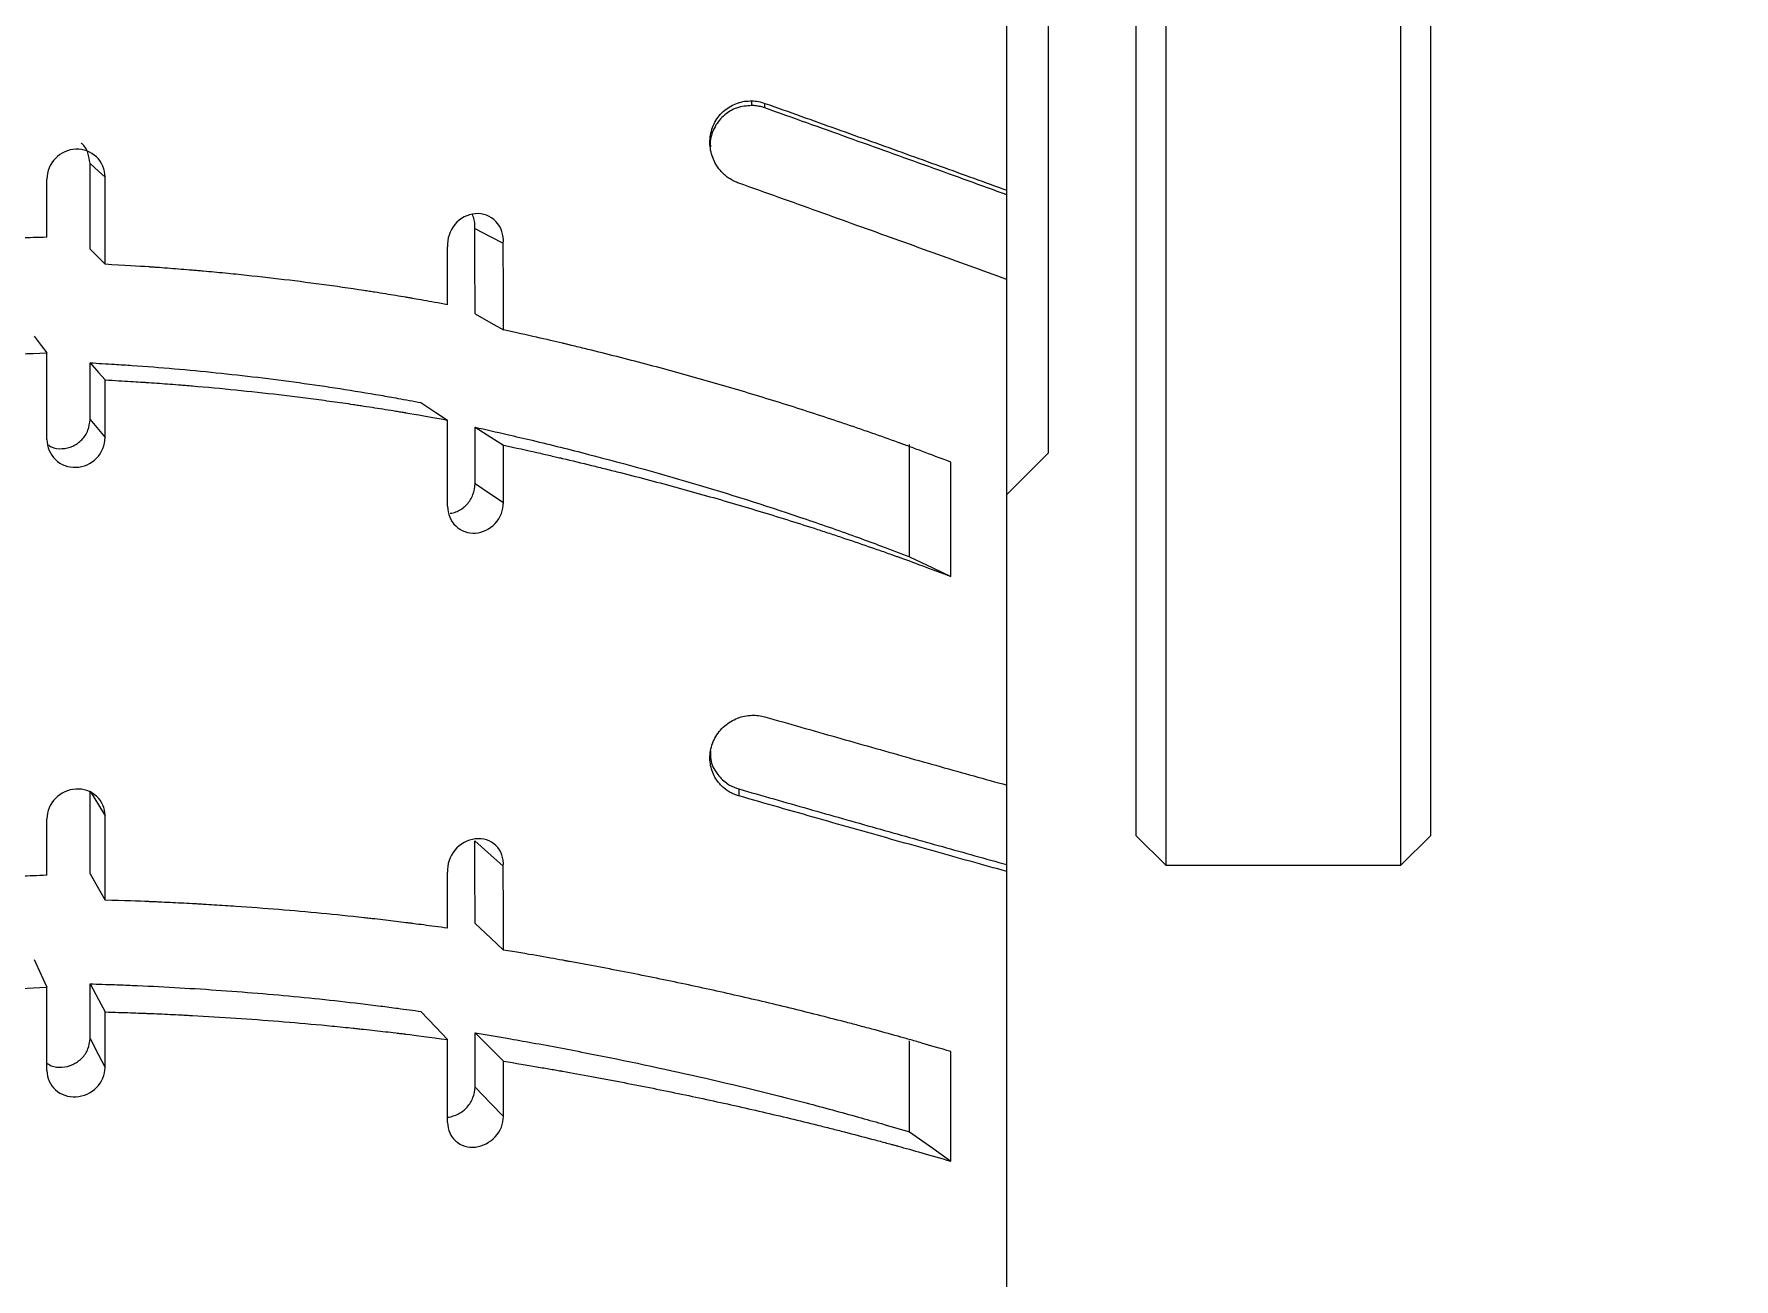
# Model space of a CAD drawing. Header units: millimetres. Extents: x 0 to 594, y 0 to 420.
# Drawn here: x 226.26 to 255.16, y 177.97 to 199.12 of the extents above; entities that cross this region are included whole.
import ezdxf

# ---------------------------------------------------------------- set-up
doc = ezdxf.new("R2010")
doc.units = ezdxf.units.MM

msp = doc.modelspace()

# ---------------------------------------------------------------- linework, layer by layer
at = {"color": 7, "linetype": 'Continuous', "lineweight": 25}
for p, q in [((245, 185.5), (245, 234.5)), ((250, 234.5), (250, 185.5)), ((243.5, 228), (243.5, 192)), ((245.5, 221.77), (245.5, 185)), ((249.5, 185), (249.5, 219.049)), ((242.8, 176.654), (242.8, 215.67)), ((238.462, 197.909), (238.462, 197.988)), ((238.685, 197.868), (238.685, 197.946)), ((226.477, 195.671), (226.477, 196.658)), ((227.465, 195.211), (227.465, 196.691)), ((233.29, 194.524), (233.29, 195.507)), ((226.477, 192.234), (226.477, 193.704)), ((227.465, 192.267), (227.465, 193.246)), ((233.29, 191.099), (233.29, 192.563)), ((234.24, 191.163), (234.24, 192.139)), ((241.146, 190.241), (241.146, 192.151)), ((241.846, 189.908), (241.846, 191.85)), ((238.24, 186.296), (238.24, 186.178)), ((226.477, 184.83), (226.477, 185.787)), ((227.465, 184.406), (227.465, 185.84)), ((245, 185.5), (245.5, 185)), ((249.5, 185), (250, 185.5)), ((245.5, 185), (249.5, 185)), ((233.29, 183.929), (233.29, 184.881)), ((226.477, 181.509), (226.477, 182.927)), ((227.465, 181.561), (227.465, 182.506)), ((233.29, 180.627), (233.29, 182.036)), ((241.146, 180.468), (241.146, 182.015)), ((241.846, 179.97), (241.846, 181.833)), ((234.24, 180.731), (234.24, 181.67))]:
    msp.add_line(p, q, dxfattribs=at)
msp.add_line((243.5, 192), (242.8, 191.3))
at = {"color": 7, "linetype": 'Continuous', "lineweight": 25, "flags": 128}
for points in [[(227.21, 196.922), (227.353, 196.793), (227.465, 196.691)], [(233.754, 195.818), (234.024, 195.68), (234.237, 195.572)], [(227.21, 195.468), (227.353, 195.325), (227.465, 195.211)], [(233.757, 194.368), (234.027, 194.217), (234.24, 194.097)], [(226.258, 193.988), (226.381, 193.829), (226.477, 193.704)], [(227.21, 193.537), (227.353, 193.374), (227.465, 193.246)], [(232.837, 192.861), (233.091, 192.694), (233.29, 192.563)], [(227.21, 192.575), (227.353, 192.402), (227.465, 192.267)], [(233.757, 192.443), (234.027, 192.273), (234.24, 192.139)], [(233.757, 191.484), (234.027, 191.305), (234.24, 191.163)], [(241.146, 190.241), (241.538, 190.054), (241.846, 189.908)], [(227.21, 186.26), (227.353, 186.025), (227.465, 185.84)], [(233.754, 185.411), (234.024, 185.172), (234.237, 184.985)], [(227.21, 184.851), (227.353, 184.602), (227.465, 184.406)], [(233.757, 184.009), (234.027, 183.757), (234.24, 183.558)], [(226.258, 183.398), (226.381, 183.134), (226.477, 182.927)], [(227.21, 182.984), (227.353, 182.716), (227.465, 182.506)], [(232.837, 182.515), (233.091, 182.247), (233.29, 182.036)], [(233.757, 182.153), (234.027, 181.882), (234.24, 181.67)], [(227.21, 182.056), (227.353, 181.779), (227.465, 181.561)], [(233.757, 181.23), (234.027, 180.951), (234.24, 180.731)], [(241.146, 180.468), (241.538, 180.189), (241.846, 179.97)]]:
    msp.add_lwpolyline(points, dxfattribs=at)
for points, knots in [([(250.337, 212.981), (250.84, 212.924), (251.347, 212.867), (252.877, 212.687), (253.906, 212.557), (256.335, 212.18), (257.731, 211.909), (260.454, 211.136), (261.784, 210.633), (263.511, 209.651), (263.971, 209.351), (264.839, 208.706), (265.249, 208.36), (266.406, 207.263), (267.08, 206.452), (268.248, 204.725), (268.744, 203.808), (269.964, 201.074), (270.514, 199.167), (271.326, 195.197), (271.587, 193.132), (271.964, 188.922), (272.079, 186.776), (272.279, 182.499), (272.365, 180.368), (272.636, 175.888), (272.837, 173.563), (273.494, 169.288), (273.953, 167.341), (274.943, 164.722), (275.364, 163.856), (276.116, 162.661), (276.41, 162.259), (276.953, 161.623), (277.193, 161.372), (277.711, 160.887), (277.988, 160.654), (278.873, 159.982), (279.537, 159.57), (281.009, 158.812), (281.816, 158.466), (284.585, 157.466), (286.779, 156.934), (291.202, 156.097), (293.395, 155.769), (295.624, 155.438)], [0, 0, 0, 0, 1.395993, 1.395993, 4.187979, 4.187979, 8.007231, 8.007231, 11.826484, 11.826484, 13.283485, 13.283485, 14.740486, 14.740486, 17.654488, 17.654488, 20.56849, 20.56849, 26.014218, 26.014218, 31.459945, 31.459945, 36.905672, 36.905672, 42.3514, 42.3514, 48.704259, 48.704259, 55.057118, 55.057118, 58.771277, 58.771277, 60.915214, 60.915214, 62.470475, 62.470475, 64.025735, 64.025735, 67.136256, 67.136256, 70.246777, 70.246777, 77.056552, 77.056552, 83.054482, 83.054482, 83.054482, 83.054482]), ([(249.663, 207.019), (250.165, 206.962), (250.662, 206.906), (252.135, 206.733), (253.091, 206.612), (255.253, 206.277), (256.419, 206.044), (258.474, 205.461), (259.358, 205.11), (260.337, 204.554), (260.586, 204.391), (261.065, 204.035), (261.291, 203.844), (261.942, 203.227), (262.336, 202.757), (263.064, 201.678), (263.397, 201.07), (264.259, 199.131), (264.705, 197.63), (265.39, 194.27), (265.629, 192.414), (265.978, 188.489), (266.089, 186.42), (266.287, 182.191), (266.373, 180.032), (266.657, 175.375), (266.869, 172.881), (267.615, 168.055), (268.148, 165.721), (269.455, 162.278), (270.032, 161.07), (271.146, 159.291), (271.593, 158.67), (272.449, 157.652), (272.836, 157.24), (273.645, 156.468), (274.067, 156.107), (275.378, 155.088), (276.311, 154.5), (279.117, 153.01), (281.09, 152.291), (285.18, 151.139), (287.3, 150.707), (291.206, 150.029), (292.985, 149.764), (294.741, 149.503)], [0, 0, 0, 0, 1.39287, 1.39287, 4.178609, 4.178609, 7.999832, 7.999832, 11.821056, 11.821056, 13.283253, 13.283253, 14.74545, 14.74545, 17.669844, 17.669844, 20.594238, 20.594238, 26.045795, 26.045795, 31.497351, 31.497351, 36.948908, 36.948908, 42.400465, 42.400465, 48.743855, 48.743855, 55.087245, 55.087245, 58.735215, 58.735215, 60.81332, 60.81332, 62.331478, 62.331478, 63.849637, 63.849637, 66.885953, 66.885953, 72.608087, 72.608087, 78.330221, 78.330221, 83.054482, 83.054482, 83.054482, 83.054482])]:
    msp.add_open_spline(points, degree=3, knots=knots)
at = {"color": 7, "linetype": 'Continuous', "lineweight": 25}
for points, knots in [([(238.24, 196.59), (238.214, 196.6), (238.164, 196.62), (238.093, 196.659), (238.028, 196.705), (237.969, 196.758), (237.915, 196.818), (237.858, 196.896), (237.806, 196.995), (237.753, 197.156), (237.739, 197.377), (237.821, 197.635), (237.964, 197.807), (238.105, 197.904), (238.22, 197.954), (238.341, 197.985), (238.422, 197.987), (238.462, 197.988)], [0, 0, 0, 0, 0.042933, 0.084799, 0.126018, 0.167032, 0.208287, 0.250222, 0.312983, 0.375441, 0.499538, 0.624102, 0.749015, 0.811003, 0.874566, 0.936999, 1, 1, 1, 1]), ([(238.462, 197.909), (238.375, 197.902), (238.213, 197.889), (238.026, 197.779), (237.908, 197.662), (237.833, 197.552), (237.782, 197.43), (237.75, 197.313), (237.757, 197.238), (237.76, 197.207)], [0, 0, 0, 0, 0.245404, 0.457039, 0.573431, 0.688325, 0.802635, 0.917281, 1, 1, 1, 1]), ([(238.685, 197.868), (238.661, 197.876), (238.613, 197.891), (238.538, 197.905), (238.488, 197.908), (238.462, 197.909)], [0, 0, 0, 0, 0.335745, 0.668038, 1, 1, 1, 1]), ([(238.685, 197.946), (238.889, 197.874), (239.296, 197.729), (239.9, 197.513), (240.496, 197.3), (241.083, 197.089), (241.663, 196.88), (242.235, 196.674), (242.612, 196.537), (242.8, 196.469)], [0, 0, 0, 0, 0.145842, 0.290691, 0.434546, 0.577408, 0.719272, 0.860138, 1, 1, 1, 1]), ([(242.8, 196.391), (242.581, 196.47), (242.141, 196.629), (241.471, 196.871), (240.791, 197.115), (240.099, 197.363), (239.397, 197.614), (238.923, 197.783), (238.685, 197.868)], [0, 0, 0, 0, 0.163219, 0.327823, 0.493806, 0.661165, 0.829897, 1, 1, 1, 1]), ([(227.465, 196.691), (227.464, 196.822), (227.412, 196.946), (227.226, 197.125), (227.1, 197.173), (226.839, 197.163), (226.713, 197.106), (226.529, 196.916), (226.477, 196.789), (226.477, 196.658)], [0, 0, 0, 0, 0.25, 0.25, 0.5, 0.5, 0.75, 0.75, 1, 1, 1, 1]), ([(227.21, 196.922), (227.202, 196.985), (227.187, 197.11), (227.115, 197.226), (227.063, 197.267), (227.059, 197.27)], [0, 0, 0, 0, 0.484081, 0.963719, 1, 1, 1, 1]), ([(242.8, 194.953), (242.592, 195.028), (242.176, 195.179), (241.543, 195.407), (240.901, 195.638), (240.25, 195.872), (239.589, 196.109), (238.919, 196.349), (238.467, 196.51), (238.24, 196.59)], [0, 0, 0, 0, 0.139856, 0.280718, 0.422581, 0.565443, 0.7093, 0.854153, 1, 1, 1, 1]), ([(234.237, 195.572), (234.246, 195.71), (234.202, 195.843), (234.021, 196.032), (233.893, 196.081), (233.629, 196.061), (233.503, 195.994), (233.324, 195.781), (233.279, 195.643), (233.29, 195.507)], [0, 0, 0, 0, 0.25, 0.25, 0.5, 0.5, 0.75, 0.75, 1, 1, 1, 1]), ([(233.754, 195.818), (233.754, 195.851), (233.755, 195.918), (233.738, 195.999), (233.717, 196.042), (233.711, 196.056)], [0, 0, 0, 0, 0.405871, 0.806013, 1, 1, 1, 1]), ([(226.477, 195.671), (226.313, 195.666), (226.169, 195.661), (225.983, 195.655), (225.897, 195.652), (225.811, 195.649), (225.771, 195.648), (225.754, 195.647), (225.744, 195.647), (225.74, 195.647), (225.615, 195.642), (225.434, 195.635), (225.214, 195.625), (225.117, 195.621), (225.053, 195.618), (225.019, 195.616), (224.489, 195.591), (223.99, 195.563), (223.244, 195.515), (222.871, 195.489), (222.434, 195.456), (222.215, 195.438), (222.121, 195.431), (222.059, 195.425), (222.029, 195.423), (221.865, 195.409), (221.673, 195.393), (221.458, 195.374), (221.352, 195.365), (221.3, 195.36), (221.277, 195.358), (221.263, 195.357), (221.253, 195.356), (221.079, 195.34), (220.83, 195.316), (220.5, 195.284)], [0, 0, 0, 0, 0.0625, 0.0625, 0.09375, 0.109375, 0.117188, 0.121094, 0.121094, 0.125, 0.125, 0.1875, 0.21875, 0.234375, 0.234375, 0.25, 0.25, 0.5, 0.5, 0.625, 0.6875, 0.71875, 0.734375, 0.734375, 0.75, 0.75, 0.8125, 0.84375, 0.859375, 0.867188, 0.871094, 0.871094, 0.875, 0.875, 1, 1, 1, 1]), ([(233.29, 194.524), (233.137, 194.551), (233.002, 194.576), (232.824, 194.608), (232.742, 194.622), (232.658, 194.637), (232.619, 194.644), (232.602, 194.647), (232.592, 194.648), (232.588, 194.649), (232.469, 194.669), (232.295, 194.698), (232.083, 194.732), (231.991, 194.746), (231.929, 194.756), (231.896, 194.761), (231.387, 194.838), (230.903, 194.903), (230.177, 194.989), (229.812, 195.029), (229.383, 195.071), (229.167, 195.09), (229.074, 195.099), (229.012, 195.104), (228.983, 195.107), (228.822, 195.12), (228.632, 195.136), (228.418, 195.152), (228.313, 195.159), (228.261, 195.163), (228.239, 195.164), (228.224, 195.165), (228.215, 195.166), (228.04, 195.178), (227.792, 195.193), (227.465, 195.211)], [0, 0, 0, 0, 0.0625, 0.0625, 0.09375, 0.109375, 0.117187, 0.121094, 0.121094, 0.125, 0.125, 0.1875, 0.21875, 0.234375, 0.234375, 0.25, 0.25, 0.5, 0.5, 0.625, 0.6875, 0.71875, 0.734375, 0.734375, 0.75, 0.75, 0.8125, 0.84375, 0.859375, 0.867187, 0.871094, 0.871094, 0.875, 0.875, 1, 1, 1, 1]), ([(241.846, 191.85), (241.666, 191.918), (241.501, 191.98), (241.277, 192.063), (241.171, 192.103), (241.057, 192.144), (241.003, 192.164), (240.98, 192.172), (240.965, 192.178), (240.959, 192.18), (240.803, 192.236), (240.579, 192.316), (240.31, 192.409), (240.194, 192.449), (240.116, 192.475), (240.075, 192.489), (239.732, 192.605), (239.27, 192.756), (238.799, 192.903), (238.483, 192.999), (238.322, 193.048), (237.848, 193.188), (237.529, 193.279), (236.884, 193.456), (236.56, 193.542), (236.065, 193.668), (235.818, 193.73), (235.53, 193.801), (235.386, 193.835), (235.314, 193.852), (235.283, 193.86), (235.262, 193.865), (235.25, 193.868), (234.989, 193.929), (234.656, 194.005), (234.24, 194.097)], [0, 0, 0, 0, 0.0625, 0.0625, 0.09375, 0.109375, 0.117188, 0.121094, 0.121094, 0.125, 0.125, 0.1875, 0.21875, 0.234375, 0.234375, 0.25, 0.25, 0.375, 0.4375, 0.4375, 0.5, 0.5, 0.625, 0.625, 0.75, 0.75, 0.8125, 0.84375, 0.859375, 0.867188, 0.871094, 0.871094, 0.875, 0.875, 1, 1, 1, 1]), ([(220.5, 193.317), (220.665, 193.333), (220.81, 193.347), (220.997, 193.365), (221.083, 193.374), (221.17, 193.382), (221.21, 193.385), (221.226, 193.387), (221.237, 193.388), (221.24, 193.388), (221.366, 193.4), (221.548, 193.416), (221.769, 193.435), (221.866, 193.443), (221.931, 193.448), (221.965, 193.451), (222.497, 193.495), (222.995, 193.532), (223.742, 193.58), (224.115, 193.602), (224.551, 193.626), (224.769, 193.637), (224.863, 193.641), (224.925, 193.644), (224.955, 193.646), (225.118, 193.653), (225.309, 193.662), (225.524, 193.671), (225.629, 193.675), (225.681, 193.677), (225.704, 193.678), (225.718, 193.678), (225.728, 193.679), (225.901, 193.685), (226.15, 193.693), (226.477, 193.704)], [0, 0, 0, 0, 0.0625, 0.0625, 0.09375, 0.109375, 0.117187, 0.121094, 0.121094, 0.125, 0.125, 0.1875, 0.21875, 0.234375, 0.234375, 0.25, 0.25, 0.5, 0.5, 0.625, 0.6875, 0.71875, 0.734375, 0.734375, 0.75, 0.75, 0.8125, 0.84375, 0.859375, 0.867187, 0.871094, 0.871094, 0.875, 0.875, 1, 1, 1, 1]), ([(227.21, 193.537), (227.349, 193.529), (227.589, 193.515), (228.068, 193.484), (228.884, 193.419), (230.067, 193.298), (231.232, 193.137), (232.021, 193.009), (232.479, 192.927), (232.706, 192.885), (232.837, 192.861)], [0, 0, 0, 0, 0.072316, 0.124787, 0.249627, 0.499467, 0.749581, 0.874752, 0.92813, 1, 1, 1, 1]), ([(227.465, 193.246), (227.629, 193.237), (227.773, 193.228), (227.959, 193.217), (228.045, 193.212), (228.132, 193.206), (228.172, 193.204), (228.188, 193.203), (228.199, 193.202), (228.203, 193.202), (228.328, 193.193), (228.509, 193.18), (228.727, 193.163), (228.823, 193.155), (228.887, 193.15), (228.92, 193.147), (229.447, 193.103), (229.934, 193.054), (230.663, 192.968), (231.026, 192.923), (231.447, 192.864), (231.657, 192.834), (231.747, 192.821), (231.807, 192.812), (231.836, 192.807), (231.992, 192.784), (232.176, 192.755), (232.381, 192.722), (232.482, 192.705), (232.532, 192.697), (232.553, 192.693), (232.568, 192.691), (232.576, 192.689), (232.749, 192.66), (232.985, 192.618), (233.29, 192.563)], [0, 0, 0, 0, 0.0625, 0.0625, 0.09375, 0.109375, 0.117188, 0.121094, 0.121094, 0.125, 0.125, 0.1875, 0.21875, 0.234375, 0.234375, 0.25, 0.25, 0.5, 0.5, 0.625, 0.6875, 0.71875, 0.734375, 0.734375, 0.75, 0.75, 0.8125, 0.84375, 0.859375, 0.867188, 0.871094, 0.871094, 0.875, 0.875, 1, 1, 1, 1]), ([(226.495, 192.145), (226.514, 192.132), (226.582, 192.084), (226.736, 192.068), (226.921, 192.109), (227.079, 192.223), (227.189, 192.386), (227.203, 192.512), (227.21, 192.575)], [0, 0, 0, 0, 0.068208, 0.253269, 0.438342, 0.624347, 0.811753, 1, 1, 1, 1]), ([(226.477, 192.234), (226.478, 192.104), (226.529, 191.982), (226.715, 191.804), (226.84, 191.757), (227.102, 191.765), (227.228, 191.821), (227.413, 192.011), (227.465, 192.137), (227.465, 192.267)], [0, 0, 0, 0, 0.25, 0.25, 0.5, 0.5, 0.75, 0.75, 1, 1, 1, 1]), ([(233.757, 192.443), (233.94, 192.402), (234.265, 192.328), (234.911, 192.178), (236.011, 191.903), (237.577, 191.469), (239.093, 190.984), (240.114, 190.627), (240.698, 190.411), (240.987, 190.301), (241.146, 190.241)], [0, 0, 0, 0, 0.070116, 0.124639, 0.249383, 0.499167, 0.749371, 0.874636, 0.930885, 1, 1, 1, 1]), ([(234.24, 192.139), (234.45, 192.092), (234.639, 192.05), (234.889, 191.994), (235.007, 191.967), (235.129, 191.939), (235.187, 191.925), (235.215, 191.919), (235.227, 191.916), (235.235, 191.914), (235.238, 191.913), (235.406, 191.874), (235.651, 191.815), (235.9, 191.754), (236.065, 191.712), (236.15, 191.691), (236.561, 191.587), (237.049, 191.458), (237.53, 191.324), (237.849, 191.234), (238.007, 191.189), (238.486, 191.048), (238.96, 190.904), (239.503, 190.731), (239.733, 190.656), (239.886, 190.605), (239.961, 190.58), (240.195, 190.502), (240.425, 190.423), (240.69, 190.331), (240.821, 190.285), (240.886, 190.261), (240.914, 190.251), (240.932, 190.245), (240.943, 190.241), (241.19, 190.153), (241.489, 190.042), (241.846, 189.908)], [0, 0, 0, 0, 0.0625, 0.0625, 0.09375, 0.109375, 0.117188, 0.121094, 0.123047, 0.123047, 0.125, 0.125, 0.1875, 0.21875, 0.21875, 0.25, 0.25, 0.375, 0.4375, 0.4375, 0.5, 0.5, 0.625, 0.6875, 0.71875, 0.71875, 0.75, 0.75, 0.8125, 0.84375, 0.859375, 0.867187, 0.871094, 0.871094, 0.875, 0.875, 1, 1, 1, 1]), ([(233.334, 190.98), (233.352, 190.983), (233.399, 190.989), (233.503, 191.031), (233.63, 191.128), (233.736, 191.295), (233.75, 191.421), (233.757, 191.484)], [0, 0, 0, 0, 0.076574, 0.207586, 0.470247, 0.73458, 1, 1, 1, 1]), ([(233.29, 191.099), (233.29, 190.969), (233.34, 190.849), (233.517, 190.679), (233.638, 190.635), (233.89, 190.652), (234.011, 190.711), (234.19, 190.906), (234.24, 191.034), (234.24, 191.163)], [0, 0, 0, 0, 0.25, 0.25, 0.5, 0.5, 0.75, 0.75, 1, 1, 1, 1]), ([(238.24, 186.178), (238.214, 186.186), (238.164, 186.202), (238.093, 186.236), (238.028, 186.277), (237.969, 186.325), (237.915, 186.381), (237.858, 186.453), (237.806, 186.546), (237.753, 186.699), (237.739, 186.913), (237.821, 187.168), (237.964, 187.343), (238.105, 187.445), (238.22, 187.501), (238.341, 187.538), (238.422, 187.544), (238.462, 187.548)], [0, 0, 0, 0, 0.042931, 0.084794, 0.126012, 0.167026, 0.208283, 0.250222, 0.312973, 0.375441, 0.499538, 0.624102, 0.749015, 0.811001, 0.874566, 0.936998, 1, 1, 1, 1]), ([(238.685, 187.521), (238.889, 187.462), (239.296, 187.346), (239.9, 187.174), (240.496, 187.005), (241.083, 186.839), (241.663, 186.677), (242.235, 186.517), (242.612, 186.412), (242.8, 186.36)], [0, 0, 0, 0, 0.145836, 0.290681, 0.434535, 0.577396, 0.719263, 0.860132, 1, 1, 1, 1]), ([(237.76, 186.943), (237.759, 186.894), (237.757, 186.754), (237.855, 186.558), (237.969, 186.44), (238.037, 186.392), (238.055, 186.38), (238.119, 186.339), (238.186, 186.315), (238.24, 186.296)], [0, 0, 0, 0, 0.158011, 0.449852, 0.723747, 0.731564, 0.747026, 0.800889, 1, 1, 1, 1]), ([(227.465, 185.84), (227.464, 185.968), (227.412, 186.087), (227.226, 186.257), (227.1, 186.3), (226.839, 186.285), (226.713, 186.228), (226.529, 186.039), (226.477, 185.914), (226.477, 185.787)], [0, 0, 0, 0, 0.25, 0.25, 0.5, 0.5, 0.75, 0.75, 1, 1, 1, 1]), ([(238.24, 186.296), (238.439, 186.239), (238.835, 186.125), (239.423, 185.957), (240.004, 185.793), (240.578, 185.631), (241.144, 185.471), (241.703, 185.315), (242.255, 185.161), (242.619, 185.06), (242.8, 185.01)], [0, 0, 0, 0, 0.1278059, 0.2548115, 0.381017, 0.5064218, 0.6310247, 0.7548237, 0.8778164, 1, 1, 1, 1]), ([(242.8, 184.892), (242.592, 184.95), (242.176, 185.065), (241.543, 185.242), (240.901, 185.422), (240.25, 185.605), (239.589, 185.793), (238.919, 185.983), (238.467, 186.113), (238.24, 186.178)], [0, 0, 0, 0, 0.139845, 0.280698, 0.422558, 0.565419, 0.709281, 0.854141, 1, 1, 1, 1]), ([(234.237, 184.985), (234.246, 185.119), (234.202, 185.245), (234.021, 185.421), (233.893, 185.462), (233.629, 185.432), (233.503, 185.362), (233.324, 185.148), (233.279, 185.012), (233.29, 184.881)], [0, 0, 0, 0, 0.25, 0.25, 0.5, 0.5, 0.75, 0.75, 1, 1, 1, 1]), ([(226.477, 184.83), (226.313, 184.822), (226.169, 184.815), (225.983, 184.805), (225.897, 184.801), (225.811, 184.797), (225.771, 184.794), (225.754, 184.794), (225.744, 184.793), (225.74, 184.793), (225.615, 184.786), (225.434, 184.776), (225.214, 184.763), (225.117, 184.758), (225.053, 184.754), (225.019, 184.752), (224.489, 184.72), (223.99, 184.687), (223.244, 184.632), (222.871, 184.604), (222.434, 184.569), (222.215, 184.551), (222.121, 184.543), (222.059, 184.538), (222.029, 184.535), (221.865, 184.521), (221.673, 184.505), (221.458, 184.486), (221.352, 184.476), (221.3, 184.471), (221.277, 184.469), (221.263, 184.468), (221.253, 184.467), (221.079, 184.451), (220.83, 184.427), (220.5, 184.396)], [0, 0, 0, 0, 0.0625, 0.0625, 0.09375, 0.109375, 0.117187, 0.121094, 0.121094, 0.125, 0.125, 0.1875, 0.21875, 0.234375, 0.234375, 0.25, 0.25, 0.5, 0.5, 0.625, 0.6875, 0.71875, 0.734375, 0.734375, 0.75, 0.75, 0.8125, 0.84375, 0.859375, 0.867187, 0.871094, 0.871094, 0.875, 0.875, 1, 1, 1, 1]), ([(233.29, 183.929), (233.137, 183.949), (233.002, 183.968), (232.824, 183.991), (232.742, 184.002), (232.658, 184.013), (232.619, 184.018), (232.602, 184.02), (232.592, 184.021), (232.588, 184.022), (232.469, 184.037), (232.295, 184.058), (232.083, 184.082), (231.991, 184.092), (231.929, 184.099), (231.896, 184.103), (231.387, 184.159), (230.903, 184.205), (230.177, 184.264), (229.812, 184.292), (229.383, 184.319), (229.167, 184.332), (229.074, 184.338), (229.012, 184.341), (228.983, 184.343), (228.822, 184.351), (228.632, 184.361), (228.418, 184.371), (228.313, 184.376), (228.261, 184.378), (228.239, 184.379), (228.224, 184.379), (228.215, 184.38), (228.04, 184.387), (227.792, 184.395), (227.465, 184.406)], [0, 0, 0, 0, 0.0625, 0.0625, 0.09375, 0.109375, 0.117188, 0.121094, 0.121094, 0.125, 0.125, 0.1875, 0.21875, 0.234375, 0.234375, 0.25, 0.25, 0.5, 0.5, 0.625, 0.6875, 0.71875, 0.734375, 0.734375, 0.75, 0.75, 0.8125, 0.84375, 0.859375, 0.867187, 0.871094, 0.871094, 0.875, 0.875, 1, 1, 1, 1]), ([(241.846, 181.833), (241.666, 181.886), (241.501, 181.934), (241.277, 181.999), (241.171, 182.03), (241.057, 182.062), (241.003, 182.077), (240.98, 182.083), (240.965, 182.088), (240.959, 182.089), (240.803, 182.133), (240.579, 182.194), (240.31, 182.266), (240.194, 182.297), (240.116, 182.317), (240.075, 182.328), (239.732, 182.417), (239.27, 182.534), (238.799, 182.646), (238.483, 182.721), (238.322, 182.758), (237.848, 182.865), (237.529, 182.935), (236.884, 183.07), (236.56, 183.136), (236.065, 183.232), (235.818, 183.279), (235.53, 183.333), (235.386, 183.359), (235.314, 183.372), (235.283, 183.378), (235.262, 183.382), (235.25, 183.384), (234.989, 183.431), (234.656, 183.488), (234.24, 183.558)], [0, 0, 0, 0, 0.0625, 0.0625, 0.09375, 0.109375, 0.117187, 0.121094, 0.121094, 0.125, 0.125, 0.1875, 0.21875, 0.234375, 0.234375, 0.25, 0.25, 0.375, 0.4375, 0.4375, 0.5, 0.5, 0.625, 0.625, 0.75, 0.75, 0.8125, 0.84375, 0.859375, 0.867187, 0.871094, 0.871094, 0.875, 0.875, 1, 1, 1, 1]), ([(227.21, 182.984), (227.349, 182.979), (227.589, 182.971), (228.068, 182.953), (228.884, 182.912), (230.067, 182.831), (231.232, 182.717), (232.021, 182.624), (232.479, 182.563), (232.706, 182.532), (232.837, 182.515)], [0, 0, 0, 0, 0.072316, 0.124787, 0.249627, 0.499467, 0.749581, 0.874752, 0.92813, 1, 1, 1, 1]), ([(220.5, 182.495), (220.665, 182.51), (220.81, 182.524), (220.997, 182.541), (221.083, 182.549), (221.17, 182.557), (221.21, 182.561), (221.226, 182.563), (221.237, 182.564), (221.24, 182.564), (221.366, 182.575), (221.548, 182.592), (221.769, 182.611), (221.866, 182.619), (221.931, 182.624), (221.965, 182.627), (222.497, 182.672), (222.995, 182.711), (223.742, 182.765), (224.115, 182.791), (224.551, 182.819), (224.769, 182.833), (224.863, 182.839), (224.925, 182.843), (224.955, 182.844), (225.118, 182.854), (225.309, 182.865), (225.524, 182.877), (225.629, 182.883), (225.681, 182.886), (225.704, 182.887), (225.718, 182.888), (225.728, 182.889), (225.901, 182.898), (226.15, 182.91), (226.477, 182.927)], [0, 0, 0, 0, 0.0625, 0.0625, 0.09375, 0.109375, 0.117187, 0.121094, 0.121094, 0.125, 0.125, 0.1875, 0.21875, 0.234375, 0.234375, 0.25, 0.25, 0.5, 0.5, 0.625, 0.6875, 0.71875, 0.734375, 0.734375, 0.75, 0.75, 0.8125, 0.84375, 0.859375, 0.867187, 0.871094, 0.871094, 0.875, 0.875, 1, 1, 1, 1]), ([(227.465, 182.506), (227.629, 182.5), (227.773, 182.496), (227.959, 182.49), (228.045, 182.487), (228.132, 182.483), (228.172, 182.482), (228.188, 182.481), (228.199, 182.481), (228.203, 182.481), (228.328, 182.476), (228.509, 182.468), (228.727, 182.457), (228.823, 182.452), (228.887, 182.449), (228.92, 182.447), (229.447, 182.419), (229.934, 182.386), (230.663, 182.328), (231.026, 182.296), (231.447, 182.255), (231.657, 182.233), (231.747, 182.224), (231.807, 182.217), (231.836, 182.214), (231.992, 182.197), (232.176, 182.177), (232.381, 182.153), (232.482, 182.141), (232.532, 182.135), (232.553, 182.132), (232.568, 182.13), (232.576, 182.129), (232.749, 182.108), (232.985, 182.077), (233.29, 182.036)], [0, 0, 0, 0, 0.0625, 0.0625, 0.09375, 0.109375, 0.117187, 0.121094, 0.121094, 0.125, 0.125, 0.1875, 0.21875, 0.234375, 0.234375, 0.25, 0.25, 0.5, 0.5, 0.625, 0.6875, 0.71875, 0.734375, 0.734375, 0.75, 0.75, 0.8125, 0.84375, 0.859375, 0.867188, 0.871094, 0.871094, 0.875, 0.875, 1, 1, 1, 1]), ([(233.757, 182.153), (233.94, 182.121), (234.265, 182.065), (234.911, 181.952), (236.011, 181.742), (237.577, 181.412), (239.093, 181.041), (240.114, 180.766), (240.698, 180.599), (240.987, 180.515), (241.146, 180.468)], [0, 0, 0, 0, 0.070116, 0.124639, 0.249383, 0.499167, 0.749371, 0.874636, 0.930885, 1, 1, 1, 1]), ([(226.477, 181.637), (226.501, 181.621), (226.575, 181.571), (226.735, 181.556), (226.921, 181.6), (227.079, 181.713), (227.189, 181.873), (227.203, 181.995), (227.21, 182.056)], [0, 0, 0, 0, 0.088038, 0.269161, 0.450294, 0.632335, 0.815768, 1, 1, 1, 1]), ([(226.477, 181.509), (226.478, 181.383), (226.529, 181.266), (226.715, 181.099), (226.84, 181.056), (227.102, 181.07), (227.228, 181.127), (227.413, 181.313), (227.465, 181.437), (227.465, 181.561)], [0, 0, 0, 0, 0.25, 0.25, 0.5, 0.5, 0.75, 0.75, 1, 1, 1, 1]), ([(234.24, 181.67), (234.45, 181.634), (234.639, 181.603), (234.889, 181.56), (235.007, 181.54), (235.129, 181.519), (235.187, 181.509), (235.215, 181.504), (235.227, 181.502), (235.235, 181.5), (235.238, 181.5), (235.406, 181.47), (235.651, 181.425), (235.9, 181.379), (236.065, 181.348), (236.15, 181.332), (236.561, 181.253), (237.049, 181.155), (237.53, 181.054), (237.849, 180.985), (238.007, 180.951), (238.486, 180.844), (238.96, 180.734), (239.503, 180.602), (239.733, 180.544), (239.886, 180.506), (239.961, 180.487), (240.195, 180.427), (240.425, 180.366), (240.69, 180.296), (240.821, 180.26), (240.886, 180.242), (240.914, 180.235), (240.932, 180.23), (240.943, 180.227), (241.19, 180.159), (241.489, 180.073), (241.846, 179.97)], [0, 0, 0, 0, 0.0625, 0.0625, 0.09375, 0.109375, 0.117187, 0.121094, 0.123047, 0.123047, 0.125, 0.125, 0.1875, 0.21875, 0.21875, 0.25, 0.25, 0.375, 0.4375, 0.4375, 0.5, 0.5, 0.625, 0.6875, 0.71875, 0.71875, 0.75, 0.75, 0.8125, 0.84375, 0.859375, 0.867187, 0.871094, 0.871094, 0.875, 0.875, 1, 1, 1, 1]), ([(233.29, 180.72), (233.292, 180.72), (233.324, 180.716), (233.387, 180.737), (233.503, 180.781), (233.63, 180.883), (233.736, 181.047), (233.75, 181.169), (233.757, 181.23)], [0, 0, 0, 0, 0.009141, 0.133229, 0.256216, 0.50275, 0.750879, 1, 1, 1, 1]), ([(233.29, 180.627), (233.29, 180.503), (233.34, 180.39), (233.517, 180.234), (233.638, 180.197), (233.89, 180.224), (234.011, 180.287), (234.19, 180.482), (234.24, 180.607), (234.24, 180.731)], [0, 0, 0, 0, 0.25, 0.25, 0.5, 0.5, 0.75, 0.75, 1, 1, 1, 1])]:
    msp.add_open_spline(points, degree=3, knots=knots, dxfattribs=at)
for points in [[(238.462, 197.988), (238.538, 197.986), (238.613, 197.972), (238.685, 197.946)], [(227.21, 195.468), (227.21, 195.952), (227.21, 196.437), (227.21, 196.922)], [(233.757, 194.368), (233.756, 194.851), (233.755, 195.334), (233.754, 195.818)], [(234.24, 194.097), (234.239, 194.588), (234.238, 195.08), (234.237, 195.572)], [(227.21, 192.575), (227.21, 192.895), (227.21, 193.216), (227.21, 193.537)], [(233.757, 191.485), (233.757, 191.804), (233.757, 192.123), (233.757, 192.443)], [(238.462, 187.548), (238.538, 187.55), (238.613, 187.541), (238.685, 187.521)], [(227.21, 184.851), (227.21, 185.319), (227.21, 185.789), (227.21, 186.26)], [(233.757, 184.009), (233.756, 184.475), (233.755, 184.943), (233.754, 185.411)], [(234.24, 183.558), (234.239, 184.032), (234.238, 184.508), (234.237, 184.985)], [(227.21, 182.056), (227.21, 182.364), (227.21, 182.674), (227.21, 182.984)], [(233.757, 181.23), (233.757, 181.537), (233.757, 181.844), (233.757, 182.153)]]:
    msp.add_open_spline(points, degree=3, dxfattribs=at)

doc.saveas('drawing.dxf')
